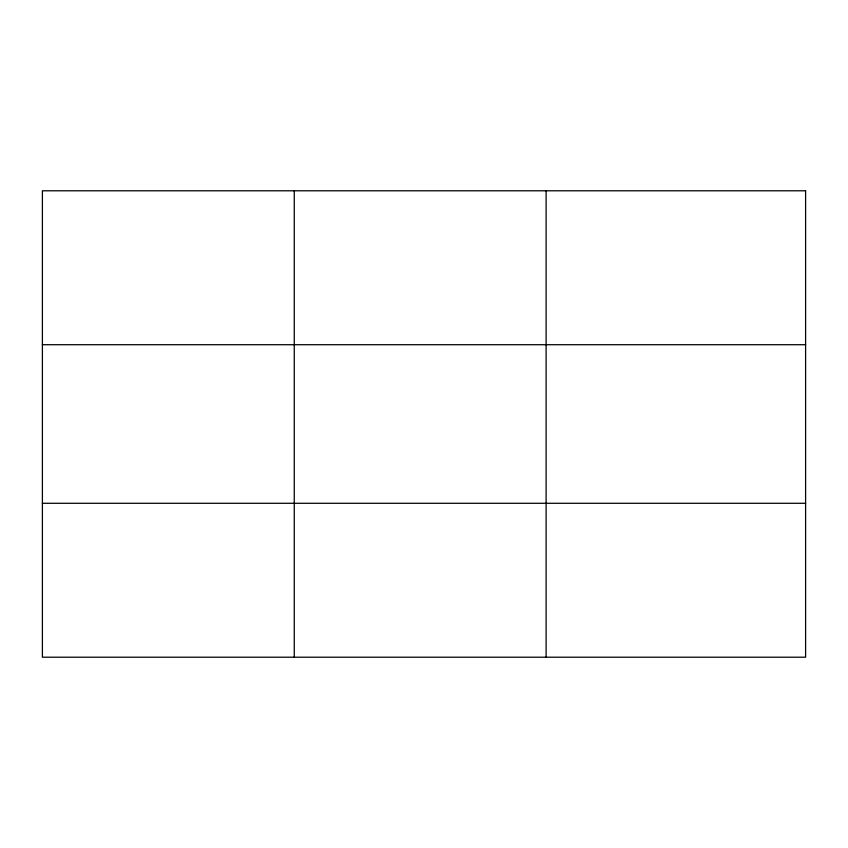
<?xml version="1.0" encoding="UTF-8"?>
<svg xmlns="http://www.w3.org/2000/svg" width="848" height="848" viewBox="0 0 848 848"><rect width="100%" height="100%" fill="white"/><g stroke="black" fill="none" stroke-linecap="round" stroke-linejoin="round"><path stroke-width="1.27" d="M294.256 657.211L294.256 190.789M546.112 657.211L546.112 190.789M42.4 344.712L805.6 344.712M42.4 503.288L805.6 503.288M805.6 190.789L805.6 657.211L42.4 657.211L42.4 190.789L805.6 190.789"/></g></svg>
